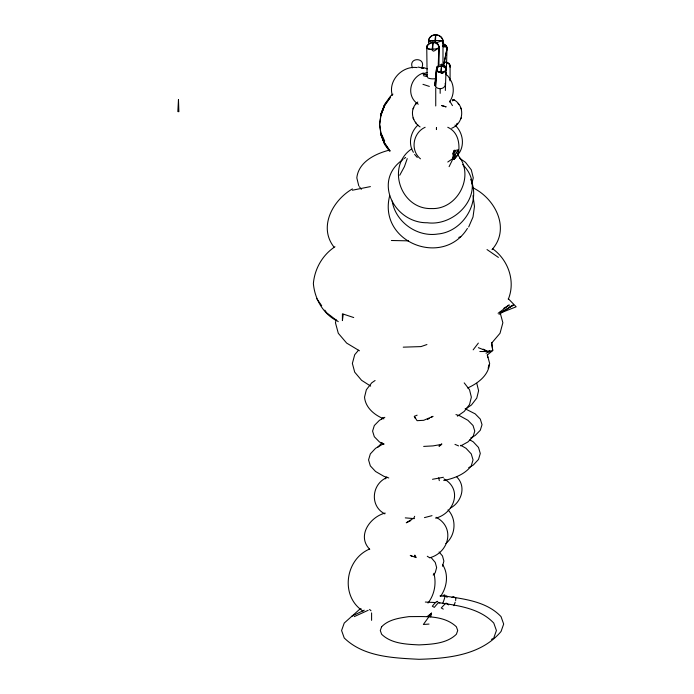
<?xml version="1.0" encoding="UTF-8"?>
<svg xmlns="http://www.w3.org/2000/svg" width="694" height="694" viewBox="0 0 694 694"><rect width="100%" height="100%" fill="white"/><g stroke="black" fill="none" stroke-linecap="round" stroke-linejoin="round"><path stroke-width="1.04" d="M438.461 45.951L438.842 47.695L437.168 48.754L431.156 49.369A6.177 2.403 0 0 1 427.495 48.138L427.409 48.051M442.13 41.649L443.006 42.75C444.342 33.876 429.959 31.672 428.484 40.538L442.989 40.538L442.382 38.977A7.426 7.426 0 0 0 429.898 37.528L428.727 39.818L428.458 42.75L429.334 41.649L433.646 40.538M438.92 64.716L438.929 46.429L439.12 48.563L438.955 47.548M446.207 68.68C444.36 65.635 439.12 65.34 436.691 67.83C434.591 76.496 452.913 71.265 443.813 65.227M436.63 70.415L436.5 69.244M438.808 71.855L439.961 72.315L437.827 71.213L436.639 69.452L436.717 67.448L437.888 66.008M438.443 65.93L438.842 47.695L434.834 50.636L433.394 51.156L432.084 50.168L433.013 41.935L433.351 42.733M446.372 70.146L447.014 48.363L447.049 49.387L446.381 49.578M438.27 64.447L438.868 47.756M445.348 90.472L446.086 67.786L446.199 69.487L444.785 67.214L442.503 66.32M436.595 70.25L436.5 69.174M433.082 42.707L433.013 41.935L432.744 49.404C415.853 50.003 438.582 34.631 439.102 47.886M442.026 65.106L441.748 64.238L441.211 72.428L439.961 72.271M434.834 84.564L436.7 67.483L439.059 65.158M441.315 67.197L440.699 72.809C442.824 73.79 445.158 71.985 446.025 69.704M449.955 66.754L449.434 63.952L446.728 62.755M343.209 314.339L342.411 320.593L342.411 313.801L353.714 317.54M380.893 114.51L379.618 124.373L380.893 134.228M389.681 195.708C377.709 242.44 443.093 267.893 467.418 228.413M454.292 159.039L458.318 154.389C460.139 144.17 458.448 132.086 447.777 127.28M380.893 115.855L379.618 124.373L380.902 132.944L384.658 140.925M417.771 102.018C409.365 108.594 411.507 121.519 420.07 126.907M451.716 128.251C463.488 123.506 465.527 106.538 454.214 99.919L452.453 99.736M443.856 64.074L447.04 48.71M443.709 65.123L447.031 48.363L446.285 45.804L442.781 43.705A5.647 5.196 -4.4 0 1 446.624 46.507L446.841 47.114L443.214 46.741M455.654 600.579L455.802 597.924L453.399 596.649L452.028 597.499M447.777 162.014L452.462 158.822L454.31 150.121M452.462 158.822L454.31 159.021L458.37 154.094L454.232 150.641L454.275 153.235L452.462 154.068L454.232 150.641L458.318 149.835L452.462 158.822L454.362 158.952L455.385 154.328M488.949 364.749L488.142 368.288M430.679 616.871L431.547 613.123L427.244 616.532M471.781 183.936L473.273 177.89L471.287 169.822L465.466 162.301L459.584 158.189M442.789 45.587L446.207 46.55L447.031 47.608L446.45 48.615M336.226 319.882L335.445 322.753L338.299 333.285L346.662 343.096L359.466 350.8M442.494 566.243L443.882 561.099L442.494 555.963L439.094 551.973M441.289 72.87C441.688 71.291 442.954 72.697 441.211 72.861M455.186 602.192L453.919 605.68M407.231 158.622L404.42 166.655L399.727 175.27M493.781 637.968L496.418 630.516L493.781 623.073C479.771 608.291 458.196 605.55 439.042 602.722M426.966 46.368L427.218 45.691A6.324 5.821 4.4 0 1 437.897 44.702L439.102 47.071M427.495 48.138L426.758 46.932L427.678 45.735M380.893 114.571L384.641 105.011L390.609 96.995L384.649 105.653L380.893 115.386L384.641 105.011L380.893 114.354M380.893 113.998L384.641 104.334L390.609 96.032L392.943 94.115M421.822 67.821C426.628 56.969 407.682 56.969 412.479 67.821M381.414 113.226L384.658 105.262M426.758 46.932L427.018 46.307M414.674 516.293L413.98 517.924L406.259 522.782L410.822 520.595M468.693 226.955L473.004 217.022L474.47 206.361L473.004 195.708M459.09 153.235C464.997 144.361 462.681 132.094 454.978 125.076M449.096 166.655L452.618 159.516M440.543 596.389C447.049 587.245 448.879 574.276 442.581 564.569M437.229 66.529L435.034 85.648L436.509 68.88L435.58 86.646L436.873 67.812A4.971 2.993 2.1 0 1 439.189 66.459L440.222 66.251M415.498 104.647L416.235 103.423M412.999 108.871L413.824 107.509M460.469 119.316L461.293 117.954M385.274 478.851L386.437 477.082M492.02 249.632C510.862 228.482 494.978 198.154 472.467 187.562M449.434 102.001C453.885 95.893 454.527 87.357 451.005 80.651M431.547 613.123L423.357 624.479L429.022 624.071M473.169 349.837L478.348 343.096M358.486 350.236L354.712 354.721L352.37 363.439L354.712 372.166L361.565 380.295L370.657 386.116M487.839 357.601L487.309 355.016L492.74 350.496L491.656 343.096L500.018 333.285L502.864 322.753L500.018 312.222M433.203 575.092L435.242 572.697L436.63 567.553L435.242 562.418L431.165 557.62M454.31 159.021L454.284 154.189M417.944 125.076C410.579 131.834 407.899 143.597 413.398 152.307M427.99 603.051C434.487 594.793 436.552 583.472 433.897 573.331M377.579 447.448L382.151 442.555M445.869 543.532C455.68 535.352 456.886 519.173 448.012 509.89M381.57 419.072L383.027 417.588M351.476 616.619L359.206 609.679L361.097 608.759M438.99 446.042L441.757 443.796M450.406 508.095C461.493 502.187 466.507 486.607 456.869 477.082M352.413 188.915C332.877 200.158 318.112 226.877 333.97 247.038M334.95 246.769C322.519 254.967 314.634 268.786 313.376 283.577C314.72 298.672 322.727 313.237 336.286 320.559M411.802 148.794C385.795 166.161 400.612 209.579 431.59 208.564C458.17 209.692 475.503 174.758 457.58 154.797M498.092 313.298L509.249 304.944L503.809 308.318M439.267 446.19L441.748 444.368L433.03 445.895L423.678 446.416M375.081 380.503L371.689 382.871L366.354 389.759L364.532 397.15C365.443 407.725 374.587 415.177 383.86 418.864M465.501 409.122L471.443 404.984L476.778 398.096L478.6 390.696L476.778 383.305M457.407 416.166L464.199 411.438L469.534 404.541L471.356 397.15L469.534 389.759L464.199 382.871M403.995 158.622L405.678 157.469M425.144 127.28C413.043 132.667 409.946 150.294 420.46 158.822M369.581 549.032C345.057 559.451 340.034 596.302 362.988 611.076M499.021 314.321L513.569 304.944L509.908 306.748M403.014 159.551C372.097 180.57 394.4 223.234 427.313 222.757C457.693 226.877 488.481 189.965 462.655 164.565M441.488 72.948L443.475 72.029L442.434 72.393L442.494 73.104M501.085 312.239L513.569 304.944M383.86 443.509L375.558 448.315L370.336 453.902L368.557 459.896L370.336 465.9L375.558 471.486L383.86 476.292L388.77 477.958M468.676 467.704L473.282 465.041L478.504 459.445L480.283 453.451L478.504 447.448L473.282 441.861L469.769 439.823M423.392 72.991C409.816 77.242 405.643 96.371 418.282 104.221M427.374 419.497L429.256 418.447M431.148 417.398L433.03 416.348L423.678 420.312L417.068 420.677L414.327 416.348L417.129 415.168M384.84 417.32L379.427 420.312L374.318 425.526L372.583 431.121L374.318 436.726L379.427 441.939L383.938 444.429M470.671 437.975L475.182 435.485L480.283 430.271L482.026 424.676L480.283 419.072L475.182 413.858L465.136 408.757M460.712 445.921L467.93 441.939L473.039 436.726L474.774 431.121L473.039 425.526L467.93 420.312L459.81 415.827L455.958 414.578M452.358 100.856L454.214 99.919L452.401 100.474M387.521 477.299C371.75 483.284 369.269 506.03 384.84 513.881M435.676 518.175C454.084 513.465 462.967 489.383 443.969 478.877M364.263 610.165L351.962 616.125L344.224 623.073L341.587 630.516L344.224 637.968C363.656 656.992 393.394 657.947 419.002 659.3C448.038 658.485 480.994 655.283 501.033 631.514L503.671 624.071L501.033 616.619C487.014 601.845 465.44 599.096 446.285 596.267M354.244 616.619L368.167 610.286M491.404 639.374L493.295 638.454M385.179 513.066C369.971 516.848 356.569 536.002 369.746 549.318M430.254 557.629C449.296 552.086 455.229 527.154 436.075 517.282M500.383 313.02L516.163 306.8L508.312 298.689L508.312 299.218C515.755 281.139 508.19 259.851 492.601 248.738M467.652 387.989C477.888 383.374 488.515 375.506 489.643 363.439L487.309 354.721M458.769 237.409L460.799 236.671M442.451 45.891L444.134 45.787L442.946 46.004M426.931 344.536L421.006 346.592L403.24 347.165M486.026 353.194L492.74 350.496L491.656 342.402L491.656 343.096M426.836 75.178L422.958 73.781L427.062 72.523M441.558 73.044L442.85 73M424.459 517.629L432.015 515.651M445.609 62.295L446.259 62.13L445.765 61.913M388.944 150.216C375.142 153.851 358.494 161.971 356.82 177.89L358.798 185.957M352.413 190.217L370.405 186.599M432.501 479.285L443.414 477.281M443.77 480.552C453.989 478.392 464.728 474.514 471.252 465.9L473.039 459.896L471.252 453.902L466.038 448.315L460.755 445.262M440.248 64.794L442.755 64.854L441.479 64.238L441.41 65.401M433.646 40.616L435.52 40.538L435.737 34.7L434.748 41.519L435.841 41.718L436.283 42.768L442.685 40.538M446.346 73.755L445.557 73.755L446.346 73.755L446.06 72.107M417.129 67.604C402.373 65.427 387.746 80.643 392.327 95.347M479.84 351.52L487.951 351.528L483.154 349.134M391.373 240.497L408.506 240.853M439.961 595.955L445.236 596.215M425.335 602.045L435.875 602.566M405.287 517.871L414.405 518.635M421.874 68.133L423.774 68.35L418.074 67.049M422.958 73.781L427.131 74.735M423.392 75.672L427.391 76.73M446.355 62.104L448.558 63.05L449.903 64.785M422.958 84.321L429.343 86.403M423.774 67.604L427.313 68.897M489.044 350.774L490.944 351.528L489.036 350.626M478.348 347.668L487.951 351.528M454.969 444.368L458.578 445.895M412.054 556.302L410.249 555.391L416.227 557.62L414.856 555.139M443.284 609.115L441.254 607.979L445.565 603.338L446.528 603.242L448.723 604.89M427.278 556.258L429.959 557.959M487.023 249.571L498.405 257.405M443.908 65.34L444.897 66.051M338.264 321.678L326.657 312.768L324.801 310.131M445.661 74.145L447.777 75.872L450.484 79.636M369.581 609.41L371.004 610.772M414.604 154.389L417.276 157.477M449.426 64.585L450.102 67.049M359.449 186.79L361.383 189.297M385.855 145.072L387.052 146.651M390.011 150.945L384.641 143.736L380.893 134.393M389.421 151.058L384.641 144.413L380.893 134.749M316.75 298.689L321.704 305.733M390.019 150.884L384.649 143.085L380.893 133.361L384.641 143.736L380.893 134.176M449.755 101.159L452.453 105.618M458.057 103.423L458.795 104.647M415.498 122.179L416.235 123.402M460.469 107.509L461.293 108.871M412.999 117.954L413.824 119.316M450.085 65.748L449.721 65.123A4.971 2.993 -2.1 0 0 449.139 64.559M414.327 416.348L415.133 418.213M445.643 66.971L446.216 69.053M470.679 179.312C481.116 202.466 462.855 231.891 437.81 234.017C417.025 237.339 395.424 221.889 392.188 201.078M445.704 66.876L446.086 67.786L445.635 66.728M381.414 135.512L384.658 143.485M414.57 555.391L415.298 557.213M446.797 47.062L447.031 47.608M426.758 47.773L427.122 76.557M438.703 477.767L439.302 480.647M456.322 124.972L456.366 125.493M458.318 149.835L458.37 154.094M450.085 66.182L450.085 80.912M442.989 41.614L442.989 65.236M440.17 88.693L440.17 93.343M435.737 88.173L435.737 105.974M371.594 612.897L371.594 620.341M439.779 603.155A63.432 4.78 -60.8 0 0 434.349 607.38L432.319 606.244A63.432 4.78 -60.8 0 1 437.749 602.019M445.149 83.349A5.257 4.199 0 0 1 439.484 88.667A5.257 4.199 0 0 1 435.502 82.456M435.858 78.578A6.177 2.403 0 0 1 428.432 78.11A5.882 2.29 0 0 1 427.678 77.641M449.365 78.995A4.849 3.869 0 0 1 449.886 79.914M445.912 596.285A63.432 4.78 -60.8 0 1 446.979 597.595M443.093 595.756A63.432 4.78 -60.8 0 1 442.651 603.572M436.465 127.774L436.465 129.561L436.465 127.696M178.471 99.745L177.838 111.569L178.879 111.699L178.471 99.745M381.613 626.795L380.295 630.516L381.613 634.247C391.329 643.754 406.198 644.232 419.002 644.908C431.815 644.232 446.676 643.754 456.392 634.247L457.71 630.516L456.392 626.795C443.934 614.997 424.789 616.636 408.983 616.619C399.406 618.033 388.623 619.404 381.613 626.795M457.303 123.332L457.068 123.974L457.303 123.332M445.982 106.833L441.722 105.592L445.982 106.833"/></g></svg>
